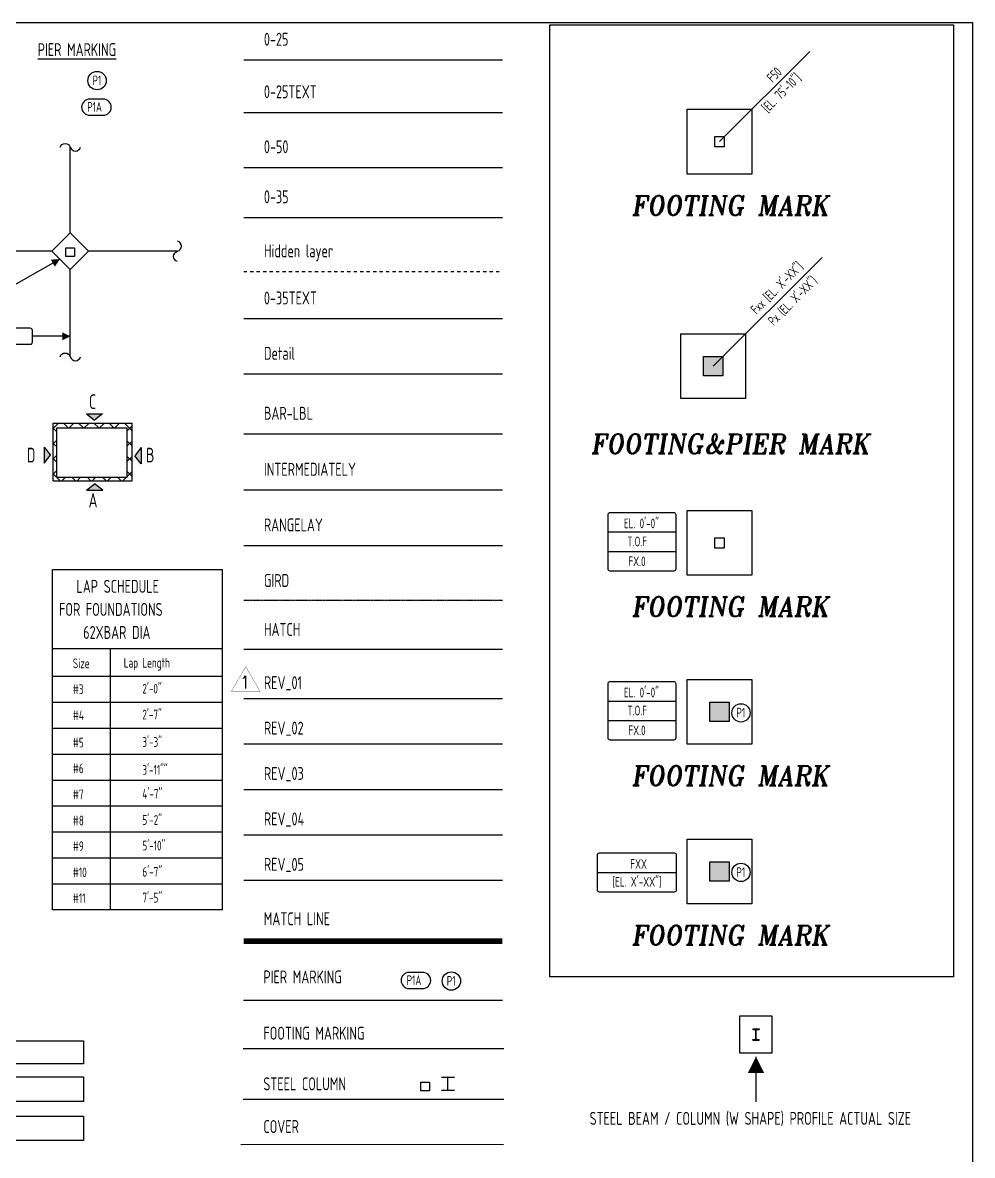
# Model space of a CAD drawing. Header units: inches. Extents: x -3675 to 38568, y -2433 to 4174.
# Drawn here: x -1907 to -1026, y -767 to 283 of the extents above; entities that cross this region are included whole.
import ezdxf
from ezdxf.enums import TextEntityAlignment as Align

# ---------------------------------------------------------------- set-up
doc = ezdxf.new("R2010")
doc.units = ezdxf.units.IN
doc.header["$MEASUREMENT"] = 0
doc.linetypes.add('HIDDEN', pattern=[6, 3, -3])
doc.linetypes.add('PHANTOM', pattern=[2.5, 1.25, -0.25, 0.25, -0.25, 0.25, -0.25])
doc.layers.get('0').update_dxf_attribs({"linetype": 'CONTINUOUS'})
for name, color, linetype in [('0-25', 7, 'CONTINUOUS'), ('0-25TEXT', 7, 'CONTINUOUS'), ('0-35', 3, 'CONTINUOUS'), ('0-35TEXT', 3, 'CONTINUOUS'), ('0-50', 10, 'CONTINUOUS'), ('BAR-LBL', 2, 'CONTINUOUS'), ('COLUMN', 1, 'CONTINUOUS'), ('DETAIL', 83, 'CONTINUOUS'), ('FOOTING MARK', 3, 'CONTINUOUS'), ('GRID', 8, 'PHANTOM'), ('Hatch', 253, 'CONTINUOUS'), ('Hgblock', 7, 'CONTINUOUS'), ('hidden', 7, 'HIDDEN'), ('INTERMEDIATERANGELAY', 7, 'CONTINUOUS'), ('MATCH LINE', 7, 'CONTINUOUS'), ('PIER MARK', 83, 'CONTINUOUS'), ('RANGELAY', 7, 'CONTINUOUS'), ('REV_02', 30, 'CONTINUOUS'), ('REV_04', 171, 'CONTINUOUS'), ('REV_05', 212, 'CONTINUOUS'), ('REV_1', 150, 'CONTINUOUS'), ('STEEL COLUMN', 171, 'CONTINUOUS')]:
    doc.layers.add(name, color=color, linetype=linetype)
doc.layers.add('COVER', color=6, linetype='CONTINUOUS', lineweight=0, plot=False)
doc.layers.add('REV_03', color=7, linetype='CONTINUOUS', true_color=0x9c38ff)
doc.styles.add('AR', font='ARCHQUIK.shx', dxfattribs={"width": 0.8})
doc.styles.add('ATTR', font='romans.shx', dxfattribs={"width": 0.8, "height": 1.8645})
doc.styles.add('ROMANT', font='romant')

# ---------------------------------------------------------------- blocks, each defined once
blk = doc.blocks.new('leadrblk')
blk.add_lwpolyline([(0, 0, 0, 1, 0), (1, 0, 1, 1, 0)], format="xyseb")
blk = doc.blocks.new('*U33')
at = {"layer": 'Hgblock', "color": 7}
for p, q in [((-0.062, 0), (0.062, 0)), ((-0.062, 0), (-0.062, -0.011)), ((0.062, 0), (0.062, -0.011)), ((-0.062, -0.011), (-0.017, -0.011)), ((-0.062, -0.212), (-0.017, -0.212)), ((-0.062, -0.223), (-0.062, -0.212)), ((-0.062, -0.223), (0.062, -0.223)), ((-0.003, -0.198), (-0.003, -0.025)), ((0.003, -0.198), (0.003, -0.025)), ((0.017, -0.011), (0.062, -0.011)), ((0.017, -0.212), (0.062, -0.212)), ((0.062, -0.223), (0.062, -0.212))]:
    blk.add_line(p, q, dxfattribs=at)
for centre, start, end in [((-0.017, -0.025), 0, 90), ((-0.017, -0.198), 270, 0), ((0.017, -0.025), 90, 180), ((0.017, -0.198), 180, 270)]:
    blk.add_arc(centre, 0.0139, start, end, dxfattribs=at)
at = {"layer": 'Hgblock', "color": 7, "style": 'ATTR', "width": 0.8, "flags": 9}
blk.add_attdef('ESTCODE', (0, -0.223), '', height=0.000118, dxfattribs=at)
blk = doc.blocks.new('Rev_Tri (48)')
at = {"const_width": 0.128}
blk.add_lwpolyline([(6.69, 11.58), (13.37, 0), (0, 0)], close=True, dxfattribs=at)
at = {"color": 1, "style": 'ROMANT'}
blk.add_attdef('R', (3.93, 1.52, -0.03), '', height=5.75, dxfattribs=at)

msp = doc.modelspace()

# ---------------------------------------------------------------- hatches: boundary and pattern name
at = {"layer": '0-25TEXT'}
for points in [[(-1847.76145, -79.42287), (-1840.2802, -85.16847), (-1832.79895, -79.42287)], [(-1887.06594, -125.22206), (-1881.30609, -117.72225), (-1887.06594, -110.22244)], [(-1797.11205, -110.66294), (-1802.87191, -118.16275), (-1797.11205, -125.66256)], [(-1832.77745, -150.0556), (-1840.27726, -144.29574), (-1847.77707, -150.0556)]]:
    msp.add_hatch(color=256, dxfattribs=at).paths.add_polyline_path(points)
at = {"layer": 'Hatch'}
for points in [[(-1257.73166, -44.20109), (-1257.73166, -26.20109), (-1275.73166, -26.20109), (-1275.73166, -44.20109)], [(-1251.83179, -364.86914), (-1251.83179, -346.86914), (-1269.83179, -346.86914), (-1269.83179, -364.86914)], [(-1251.83179, -512.85182), (-1251.83179, -494.85182), (-1269.83179, -494.85182), (-1269.83179, -512.85182)]]:
    msp.add_hatch(color=256, dxfattribs=at).paths.add_polyline_path(points, flags=0)
h = msp.add_hatch(dxfattribs=at)
h.set_pattern_fill('ANSI37', color=256, scale=80, style=0)
h.set_pattern_definition([(45, (5397.641, 479.986), (-7.071068, 7.071068), []), (135, (5397.641, 479.986), (-7.071068, -7.071068), [])])
h.paths.add_polyline_path([(-1878.6515, -87.88924), (-1878.6515, -141.56822), (-1805.5265, -141.56822), (-1805.5265, -87.88924)])
h.paths.add_polyline_path([(-1875.2765, -92.38924), (-1810.0265, -92.38924), (-1810.0265, -138.19322), (-1875.2765, -138.19322)], flags=16)

# ---------------------------------------------------------------- linework, layer by layer
for points in [[(-1043.72761, -601.53762), (-1418.17788, -601.53762), (-1418.17788, 281.53908), (-1043.72761, 281.53908)], [(-1290.83179, 203.10721), (-1230.83179, 203.10721), (-1230.83179, 143.10721), (-1290.83179, 143.10721)], [(-1296.73166, -5.20109), (-1236.73166, -5.20109), (-1236.73166, -65.20109), (-1296.73166, -65.20109)], [(-1290.83179, -169.055), (-1230.83179, -169.055), (-1230.83179, -229.055), (-1290.83179, -229.055)], [(-1290.83179, -325.86914), (-1230.83179, -325.86914), (-1230.83179, -385.86914), (-1290.83179, -385.86914)], [(-1290.83179, -473.85182), (-1230.83179, -473.85182), (-1230.83179, -533.85182), (-1290.83179, -533.85182)]]:
    msp.add_lwpolyline(points, close=True)
at = {"layer": '0-25'}
msp.add_lwpolyline([(-1702.02284, 248.92699), (-1462.02284, 248.92699)], dxfattribs=at)
at = {"layer": '0-25TEXT'}
for p, q in [((-1847.76145, -79.42287), (-1832.79895, -79.42287)), ((-1847.76145, -79.42287), (-1840.2802, -85.16847)), ((-1832.79895, -79.42287), (-1840.2802, -85.16847)), ((-1887.06594, -110.22244), (-1887.06594, -125.22206)), ((-1887.06594, -110.22244), (-1881.30609, -117.72225)), ((-1797.11205, -110.66294), (-1802.87191, -118.16275)), ((-1797.11205, -110.66294), (-1797.11205, -125.66256)), ((-1887.06594, -125.22206), (-1881.30609, -117.72225)), ((-1797.11205, -125.66256), (-1802.87191, -118.16275)), ((-1847.77707, -150.0556), (-1840.27726, -144.29574)), ((-1832.77745, -150.0556), (-1840.27726, -144.29574)), ((-1847.77707, -150.0556), (-1832.77745, -150.0556))]:
    msp.add_line(p, q, dxfattribs=at)
for points in [[(-1702.02284, 200.24277), (-1462.02284, 200.24277)], [(-1872.47106, 64.11684), (-1926.43068, 33.51897), (-1950.99329, 33.51897)], [(-1862.83195, -7.41713), (-1898.31743, -7.41713)], [(-1227.01849, -675.6663), (-1227.01849, -717.41671)]]:
    msp.add_lwpolyline(points, dxfattribs=at)
at = {"layer": '0-35'}
for p, q in [((-1862.83195, 88.41886), (-1862.83195, 167.94829)), ((-1879.80252, 71.44829), (-1970.33195, 71.44829)), ((-1763.40227, 71.44829), (-1845.86139, 71.44829)), ((-1862.83195, -25.05171), (-1862.83195, 54.47773)), ((-1878.6515, -87.88924), (-1805.5265, -87.88924)), ((-1878.6515, -141.56822), (-1878.6515, -87.88924)), ((-1875.2765, -92.38924), (-1810.0265, -92.38924)), ((-1875.2765, -138.19322), (-1875.2765, -92.38924)), ((-1810.0265, -138.19322), (-1810.0265, -92.38924)), ((-1805.5265, -141.56822), (-1805.5265, -87.88924)), ((-1878.6515, -141.56822), (-1805.5265, -141.56822)), ((-1875.2765, -138.19322), (-1810.0265, -138.19322)), ((-1721.99013, -297.18037), (-1879.42765, -297.18037)), ((-1721.99013, -297.18037), (-1879.42765, -297.18037)), ((-1721.99013, -323.14113), (-1879.42765, -323.14113)), ((-1721.99013, -347.18287), (-1879.42765, -347.18287)), ((-1721.99013, -371.22461), (-1879.42765, -371.22461)), ((-1721.99013, -395.26635), (-1879.42765, -395.26635)), ((-1721.99013, -419.30809), (-1879.42765, -419.30809)), ((-1721.99013, -443.34983), (-1879.42765, -443.34983)), ((-1721.99013, -467.39157), (-1879.42765, -467.39157)), ((-1721.99013, -491.4333), (-1879.42765, -491.4333)), ((-1721.99013, -515.47504), (-1879.42765, -515.47504))]:
    msp.add_line(p, q, dxfattribs=at)
for points in [[(-1872.33195, 167.94829, -0.7488732654), (-1862.83195, 167.94829, 0.7488732654), (-1853.33195, 167.94829, 0.7488732654)], [(-1763.40227, 61.94829, -0.7488732654), (-1763.40227, 71.44829, 0.7488732654), (-1763.40227, 80.94829, 0.7488732654)], [(-1872.33195, -26.52114, -0.7488732654), (-1862.83195, -26.52114, 0.7488732654), (-1853.33195, -26.52114, 0.7488732654)]]:
    msp.add_lwpolyline(points, format="xyb", dxfattribs=at)
for points in [[(-1879.80252, 71.44829), (-1862.83195, 54.47773), (-1845.86139, 71.44829), (-1862.83195, 88.41886)], [(-1879.42765, -223.6312), (-1721.99013, -223.6312), (-1721.99013, -539.51678), (-1879.42765, -539.51678)], [(-1241.98272, -637.77873), (-1212.17523, -637.77873), (-1212.17523, -672.24422), (-1241.98272, -672.24422)]]:
    msp.add_lwpolyline(points, close=True, dxfattribs=at)
msp.add_lwpolyline([(-1825.82107, -297.18037), (-1825.82107, -539.51678)], dxfattribs=at)
msp.add_lwpolyline([(-1825.82107, -297.18037), (-1825.82107, -539.51678)], dxfattribs=at)
at = {"layer": '0-35TEXT'}
msp.add_lwpolyline([(-3121.78841, 283.49724), (-1026.37308, 283.49724), (-1026.37308, -2272.82815), (-3121.78841, -2272.82815)], close=True, dxfattribs=at)
for points in [[(-1702.02284, 102.8215), (-1462.02284, 102.8215)], [(-1702.02284, 8.93814), (-1462.02284, 8.93814)]]:
    msp.add_lwpolyline(points, dxfattribs=at)
at = {"layer": '0-35TEXT', "color": 1}
msp.add_lwpolyline([(-2180.81469, -682.15115), (-2180.81469, -661.08), (-1850.69, -661.08), (-1850.69, -682.15115)], close=True, dxfattribs=at)
at = {"layer": '0-50'}
msp.add_lwpolyline([(-1702.02284, 149.21631), (-1462.02284, 149.21631)], dxfattribs=at)
msp.add_lwpolyline([(-2051.57019, 0.33278), (-1900.31743, 0.33278, -0.4142135624), (-1898.31743, -1.66722), (-1898.31743, -13.16704, -0.4142135624), (-1900.31743, -15.16704), (-2051.57019, -15.16704, -0.4142135624), (-2053.57019, -13.16704), (-2053.57019, -1.66722, -0.4142135624)], format="xyb", close=True, dxfattribs=at)
for points in [[(-2157.2071, -694.4818), (-1850.69, -694.4818), (-1850.69, -717.17639), (-2157.2071, -717.17639)], [(-2227.13861, -730.72335), (-1850.69, -730.72335), (-1850.69, -753.41794), (-2227.13861, -753.41794)]]:
    msp.add_lwpolyline(points, close=True, dxfattribs=at)
at = {"layer": 'BAR-LBL'}
msp.add_lwpolyline([(-1702.02284, -98.01275), (-1462.02284, -98.01275)], dxfattribs=at)
at = {"layer": 'COLUMN'}
for points in [[(-1275.73166, -26.20109), (-1257.73166, -26.20109), (-1257.73166, -44.20109), (-1275.73166, -44.20109)], [(-1269.83179, -346.86914), (-1251.83179, -346.86914), (-1251.83179, -364.86914), (-1269.83179, -364.86914)], [(-1269.83179, -494.85182), (-1251.83179, -494.85182), (-1251.83179, -512.85182), (-1269.83179, -512.85182)]]:
    msp.add_lwpolyline(points, close=True, dxfattribs=at)
at = {"layer": 'COVER'}
msp.add_lwpolyline([(-1704.62124, -756.94555), (-1460.99464, -756.94555)], dxfattribs=at)
at = {"layer": 'DETAIL'}
msp.add_lwpolyline([(-1702.02284, -42.3914), (-1462.02284, -42.3914)], dxfattribs=at)
at = {"layer": 'FOOTING MARK', "color": 1}
for p, q in [((-1364.11141, -188.91165), (-1301.45245, -188.91165)), ((-1364.11141, -207.04997), (-1301.45245, -207.04997)), ((-1364.11141, -345.72578), (-1301.45245, -345.72578)), ((-1364.11141, -363.86411), (-1301.45245, -363.86411)), ((-1373.95487, -504.82699), (-1300.87342, -504.82699))]:
    msp.add_line(p, q, dxfattribs=at)
for points in [[(-1260.83179, 173.10721), (-1177.10601, 256.83298)], [(-1266.73166, -35.20109), (-1165.73072, 65.79984)]]:
    msp.add_lwpolyline(points, dxfattribs=at)
for points in [[(-1362.11141, -170.77332), (-1303.45245, -170.77332, -0.4142135624), (-1301.45245, -172.77332), (-1301.45245, -223.1883, -0.4142135624), (-1303.45245, -225.1883), (-1362.11141, -225.1883, -0.4142135624), (-1364.11141, -223.1883), (-1364.11141, -172.77332, -0.4142135624)], [(-1362.11141, -327.58745), (-1303.45245, -327.58745, -0.4142135624), (-1301.45245, -329.58745), (-1301.45245, -380.00244, -0.4142135624), (-1303.45245, -382.00244), (-1362.11141, -382.00244, -0.4142135624), (-1364.11141, -380.00244), (-1364.11141, -329.58745, -0.4142135624)], [(-1371.95487, -486.68866), (-1302.87342, -486.68866, -0.4142135624), (-1300.87342, -488.68866), (-1300.87342, -520.96532, -0.4142135624), (-1302.87342, -522.96532), (-1371.95487, -522.96532, -0.4142135624), (-1373.95487, -520.96532), (-1373.95487, -488.68866, -0.4142135624)]]:
    msp.add_lwpolyline(points, format="xyb", close=True, dxfattribs=at)
at = {"layer": 'GRID', "lineweight": -3}
msp.add_lwpolyline([(-1462.02284, -252.47566), (-1702.02284, -252.47566)], dxfattribs=at)
at = {"layer": 'Hatch'}
msp.add_lwpolyline([(-1462.02284, -297.95964), (-1702.02284, -297.95964)], dxfattribs=at)
at = {"layer": 'hidden'}
msp.add_lwpolyline([(-1702.02284, 52.6454), (-1462.02284, 52.6454)], dxfattribs=at)
at = {"layer": 'INTERMEDIATERANGELAY'}
msp.add_lwpolyline([(-1702.02284, -149.98367), (-1462.02284, -149.98367)], dxfattribs=at)
at = {"layer": 'MATCH LINE', "linetype": 'PHANTOM', "ltscale": 10, "const_width": 5}
msp.add_lwpolyline([(-1462.16357, -568.51072), (-1702.16357, -568.51072)], dxfattribs=at)
at = {"layer": 'PIER MARK', "color": 1}
for points in [[(-1844.77108, 197.55965), (-1832.26911, 197.55965, 1), (-1832.26911, 212.55965), (-1844.77108, 212.55965, 1)], [(-1548.60739, -612.44179), (-1536.10542, -612.44179, 1), (-1536.10542, -597.44179), (-1548.60739, -597.44179, 1)]]:
    msp.add_lwpolyline(points, format="xyb", close=True, dxfattribs=at)
at = {"layer": 'PIER MARK'}
for points in [[(-1702.16357, -623.10294), (-1462.16357, -623.10294)], [(-1702.43726, -668.02865), (-1460.95667, -668.02865)]]:
    msp.add_lwpolyline(points, dxfattribs=at)
at = {"layer": 'PIER MARK', "color": 1}
for centre in [(-1837.94616, 229.78216), (-1240.88741, -356.71195), (-1240.88741, -504.69463), (-1509.4434, -605.48144)]:
    msp.add_circle(centre, 8.5, dxfattribs=at)
at = {"layer": 'RANGELAY'}
msp.add_lwpolyline([(-1702.02284, -201.57502), (-1462.02284, -201.57502)], dxfattribs=at)
at = {"layer": 'REV_02'}
msp.add_lwpolyline([(-1702.02284, -385.57036), (-1462.02284, -385.57036)], dxfattribs=at)
at = {"layer": 'REV_03'}
msp.add_lwpolyline([(-1702.02284, -427.69711), (-1462.02284, -427.69711)], dxfattribs=at)
at = {"layer": 'REV_04'}
msp.add_lwpolyline([(-1702.02284, -469.82385), (-1462.02284, -469.82385)], dxfattribs=at)
at = {"layer": 'REV_05'}
msp.add_lwpolyline([(-1702.02284, -511.9506), (-1462.02284, -511.9506)], dxfattribs=at)
at = {"layer": 'REV_1'}
msp.add_lwpolyline([(-1702.02284, -343.44361), (-1462.02284, -343.44361)], dxfattribs=at)
at = {"layer": 'STEEL COLUMN', "color": 171}
for points in [[(-1265.33179, 168.60721), (-1256.33179, 168.60721), (-1256.33179, 177.60721), (-1265.33179, 177.60721)], [(-1858.85209, 66.63739), (-1866.85177, 66.63739), (-1866.85177, 74.63707), (-1858.85209, 74.63707)], [(-1265.33179, -203.555), (-1256.33179, -203.555), (-1256.33179, -194.555), (-1265.33179, -194.555)]]:
    msp.add_lwpolyline(points, close=True, dxfattribs=at)
at = {"layer": 'STEEL COLUMN', "color": 171, "elevation": -6.6}
msp.add_lwpolyline([(-1529.72221, -707.28124), (-1537.72189, -707.28124), (-1537.72189, -699.28156), (-1529.72221, -699.28156)], close=True, dxfattribs=at)
at = {"layer": 'STEEL COLUMN', "color": 171}
for points in [[(-1518.64156, -694.5958), (-1506.64156, -694.5958)], [(-1512.64156, -706.5958), (-1512.64156, -694.5958)], [(-1518.64156, -706.5958), (-1506.64156, -706.5958)], [(-1702.43726, -715.00251), (-1460.95667, -715.00251)]]:
    msp.add_lwpolyline(points, dxfattribs=at)

# ---------------------------------------------------------------- block references
at = {"layer": '0-25', "xscale": 2, "yscale": 2, "zscale": 2}
msp.add_blockref('Rev_Tri (48)', (-1713.48917, -337.02801, -0.2), dxfattribs=at).add_auto_attribs({'R': '1'})
at = {"layer": '0-25TEXT', "xscale": 7.498582677165356, "yscale": 3.000944881889763}
for p, rotation in [((-1872.47106, 64.11684), 209.5554574732592), ((-1862.83195, -7.41713), 180.000003070469)]:
    msp.add_blockref('leadrblk', p, dxfattribs=dict(at, rotation=rotation))
at = {"layer": '0-25TEXT', "xscale": 14.99716535433071, "yscale": 6.001889763779527, "zscale": 2, "rotation": 270}
msp.add_blockref('leadrblk', (-1227.01849, -675.6663), dxfattribs=at)
at = {"layer": 'STEEL COLUMN', "color": 171, "xscale": 47.02, "yscale": 47.02, "zscale": 47.02}
msp.add_blockref('*U33', (-1227.07898, -649.77873), dxfattribs=at)

# ---------------------------------------------------------------- texts
at = {"linetype": 'Continuous', "style": 'ROMANT', "oblique": 9, "width": 0.95}
for s, p in [('FOOTING MARK', (-1251.41294, 105.00478)), ('FOOTING&PIER MARK', (-1251.41294, -116.12456)), ('FOOTING MARK', (-1251.41294, -267.15743)), ('FOOTING MARK', (-1251.41294, -423.97156)), ('FOOTING MARK', (-1251.41294, -571.95425))]:
    msp.add_text(s, height=18, dxfattribs=at).set_placement(p, align=Align.CENTER)
at = {"layer": '0-25', "style": 'AR', "width": 0.8}
msp.add_text('0-25', height=12.02087, dxfattribs=at).set_placement((-1683.29058, 262.08876))
at = {"layer": '0-25TEXT', "style": 'AR', "width": 0.8}
msp.add_text('0-25TEXT', height=12.02087, dxfattribs=at).set_placement((-1683.29058, 213.40454))
at = {"layer": '0-35TEXT', "style": 'AR', "width": 0.8}
for s, height, p in [('0-35', 12.02087, (-1683.29058, 115.98327)), ('0-35TEXT', 12.02087, (-1683.29058, 22.0999)), ('C', 13.46625, (-1845.43812, -74.79429)), ('D', 13.49966, (-1903.11669, -124.36951)), ('B', 13.49966, (-1792.61363, -124.36951)), ('A', 13.49966, (-1845.86505, -166.28545)), ('LAP SCHEDULE', 12.0208696, (-1857.10547, -245.39605)), ('FOR FOUNDATIONS', 12.0208696, (-1873.28837, -266.76649)), ('62XBAR DIA', 12.02087, (-1850.84153, -288.13691)), ('Size', 9.015652, (-1860.37618, -315.28369)), ('#3', 9.015652, (-1860.37618, -339.32543)), ('#4', 9.015652, (-1860.37618, -363.36717)), ('#5', 9.015652, (-1860.37618, -388.81884)), ('#6', 9.015652, (-1860.37618, -412.72627)), ('#7', 9.015652, (-1860.37618, -436.86226)), ('#8', 9.015652, (-1860.37618, -461.12246)), ('#9', 9.015652, (-1860.37618, -484.90073)), ('#10', 9.015652, (-1860.37618, -509.18636)), ('#11', 9.015652, (-1860.37618, -533.17534))]:
    msp.add_text(s, height=height, dxfattribs=at).set_placement(p)
at = {"layer": '0-35TEXT', "color": 1, "style": 'AR', "width": 0.8}
for s, p in [('Lap Length', (-1813.22098, -314.74957)), ('2\'-0"', (-1795.98075, -338.79131)), ('2\'-7"', (-1795.98075, -362.83305)), ('3\'-3"', (-1795.98075, -388.28472)), ('3\'-11""', (-1795.98075, -414.18627)), ('4\'-7"', (-1795.98075, -436.32814)), ('5\'-2"', (-1795.98075, -460.58834)), ('5\'-10"', (-1795.98075, -484.36661)), ('6\'-7"', (-1795.98075, -508.65224)), ('7\'-5"', (-1795.98075, -532.64122))]:
    msp.add_text(s, height=9.015652, dxfattribs=at).set_placement(p)
at = {"layer": '0-35TEXT', "insert": (-1232.22449, -726.8564), "char_height": 12, "width": 291.8808597, "attachment_point": 2, "style": 'AR'}
msp.add_mtext('STEEL BEAM / COLUMN (W SHAPE) PROFILE ACTUAL SIZE', dxfattribs=at)
at = {"layer": '0-50', "style": 'AR', "width": 0.8}
msp.add_text('0-50', height=12.02087, dxfattribs=at).set_placement((-1683.29058, 162.37808))
at = {"layer": 'BAR-LBL', "style": 'AR', "width": 0.8}
msp.add_text('BAR-LBL', height=12.02087, dxfattribs=at).set_placement((-1683.29058, -84.85098))
at = {"layer": 'COVER', "style": 'AR', "width": 0.8}
msp.add_text('COVER', height=12, dxfattribs=at).set_placement((-1683.75533, -746.45456, -4.4))
at = {"layer": 'DETAIL', "style": 'AR', "width": 0.8}
msp.add_text('Detail', height=12.02087, dxfattribs=at).set_placement((-1683.29058, -29.22963))
at = {"layer": 'FOOTING MARK', "style": 'AR', "width": 0.8}
for s, p in [('F50', (-1206.81504, 231.99732)), ('Fxx [EL. X\'-XX"]', (-1204.58234, 34.27249))]:
    msp.add_text(s, height=8.999775, rotation=45, dxfattribs=at).set_placement(p, align=Align.CENTER)
msp.add_text('[EL. 75\'-10"]', height=8.999775, rotation=45, dxfattribs=at).set_placement((-1216.13046, 199.45733))
for s, p in [('EL. 0\'-0"', (-1333.20673, -185.49379)), ('T.O.F', (-1337.11219, -202.20839)), ('FX.0', (-1337.3085, -220.65516)), ('EL. 0\'-0"', (-1333.20673, -342.30793)), ('T.O.F', (-1337.11219, -359.02253)), ('FX.0', (-1337.3085, -377.4693)), ('FXX', (-1335.81236, -501.40913)), ('[EL. X\'-XX"]', (-1337.3085, -517.91163))]:
    msp.add_text(s, height=8.999775, dxfattribs=at).set_placement(p, align=Align.CENTER)
at = {"layer": 'GRID', "lineweight": -3, "style": 'AR', "width": 0.8}
msp.add_text('GIRD', height=12.02087, dxfattribs=at).set_placement((-1683.29058, -239.90453))
at = {"layer": 'Hatch', "style": 'AR', "width": 0.8}
msp.add_text('HATCH', height=12.02087, dxfattribs=at).set_placement((-1683.29058, -285.3885))
at = {"layer": 'hidden', "style": 'AR', "width": 0.8}
msp.add_text('Hidden layer', height=12.0208696, dxfattribs=at).set_placement((-1683.29058, 65.80717))
at = {"layer": 'INTERMEDIATERANGELAY', "style": 'AR', "width": 0.8}
msp.add_text('INTERMEDIATELY', height=12.0208696, dxfattribs=at).set_placement((-1683.29058, -136.8219))
at = {"layer": 'MATCH LINE', "linetype": 'PHANTOM', "ltscale": 10, "style": 'AR', "width": 0.8}
msp.add_text('MATCH LINE', height=12.02087, dxfattribs=at).set_placement((-1683.43131, -553.71101, -5.5))
at = {"layer": 'PIER MARK', "style": 'AR', "width": 0.8}
for s, height, p in [('%%UPIER MARKING', 12, (-1893.03056, 252.46974)), ('PIER MARKING', 12, (-1683.75533, -607.66518, -4.4)), ('P1A', 9, (-1550.94272, -609.15972)), ('P1', 9, (-1513.71325, -609.80574)), ('FOOTING MARKING', 12, (-1683.75533, -659.85583, -4.4))]:
    msp.add_text(s, height=height, dxfattribs=at).set_placement(p)
at = {"layer": 'PIER MARK', "color": 3, "style": 'AR', "width": 0.8}
for s, p in [('P1', (-1842.21601, 225.45786)), ('P1A', (-1847.1064, 200.84172)), ('P1', (-1245.15726, -361.03625)), ('P1', (-1245.15726, -509.01893))]:
    msp.add_text(s, height=9, dxfattribs=at).set_placement(p)
at = {"layer": 'PIER MARK', "style": 'AR', "width": 0.8}
msp.add_text('Px (EL. X\'-XX")', height=8.999775, rotation=45, dxfattribs=at).set_placement((-1189.89343, 22.38146), align=Align.CENTER)
at = {"layer": 'RANGELAY', "style": 'AR', "width": 0.8}
msp.add_text('RANGELAY', height=12.02087, dxfattribs=at).set_placement((-1683.29058, -188.41325))
at = {"layer": 'REV_02', "style": 'AR', "width": 0.8}
msp.add_text('REV_02', height=12.02087, dxfattribs=at).set_placement((-1683.29058, -376.85154, -1.1))
at = {"layer": 'REV_03', "style": 'AR', "width": 0.8}
msp.add_text('REV_03', height=12.02087, dxfattribs=at).set_placement((-1683.29058, -418.97828, -2.2))
at = {"layer": 'REV_04', "style": 'AR', "width": 0.8}
msp.add_text('REV_04', height=12.02087, dxfattribs=at).set_placement((-1683.29058, -461.10503, -3.3))
at = {"layer": 'REV_05', "style": 'AR', "width": 0.8}
msp.add_text('REV_05', height=12.02087, dxfattribs=at).set_placement((-1683.29058, -503.23178, -4.4))
at = {"layer": 'REV_1', "style": 'AR', "width": 0.8}
msp.add_text('REV_01', height=12.02087, dxfattribs=at).set_placement((-1683.29058, -334.72479))
at = {"layer": 'STEEL COLUMN', "color": 171, "style": 'AR', "width": 0.8}
msp.add_text('STEEL COLUMN', height=12, dxfattribs=at).set_placement((-1683.75533, -706.82969, -4.4))

doc.saveas('drawing.dxf')
